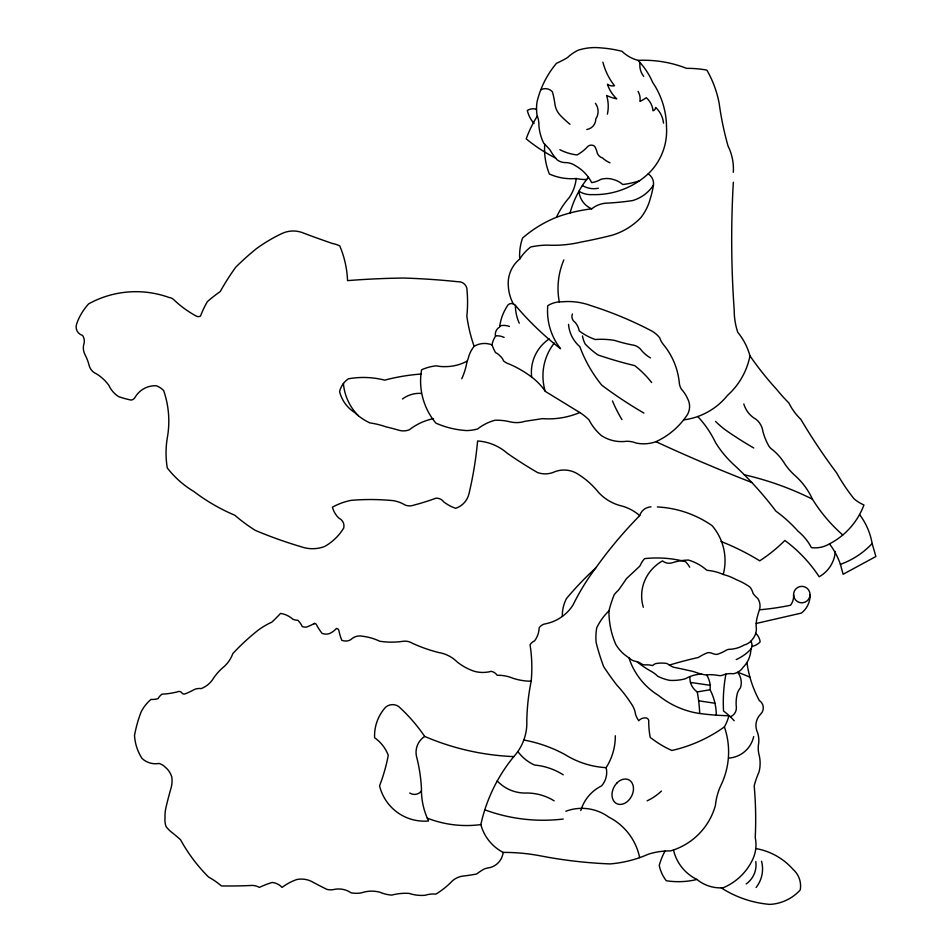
<?xml version="1.0" encoding="UTF-8"?>
<svg xmlns="http://www.w3.org/2000/svg" width="952" height="952" viewBox="0 0 952 952"><rect width="100%" height="100%" fill="white"/><g stroke="black" fill="none" stroke-linecap="round" stroke-linejoin="round"><path stroke-width="1.43" d="M756.209 623.465L801.358 613.088A22.158 22.158 0 0 0 810.045 594.583A8.235 8.235 0 0 0 797.693 587.455A8.235 8.235 0 0 0 797.693 601.723A8.235 8.235 0 0 0 810.045 594.583M689.902 676.574A17.017 17.017 0 0 0 697.245 691.937L710.073 689.748A56.12 56.12 0 0 1 716.297 715.166M690.462 682.429L710.156 685.309M698.637 700.803L714.952 703.242M579.756 412.525L545.377 391.439A61.392 61.392 0 0 0 531.43 376.897A107.421 107.421 0 0 0 509.463 364.14A15.803 15.803 0 0 1 503.525 360.879A11.448 11.448 0 0 0 500.264 356.131A15.006 15.006 0 0 0 495.516 352.573A46.707 46.707 0 0 1 492.053 344.91A20.742 20.742 0 0 1 495.516 336.246A8.306 8.306 0 0 1 499.669 327.048A47.195 47.195 0 0 1 506.797 306.865A4.939 4.939 0 0 1 515.401 305.39A300.63 300.63 0 0 0 560.514 348.706A61.333 61.333 0 0 1 547.757 305.687A24.966 24.966 0 0 1 562.001 301.82A65.236 65.236 0 0 1 591.085 305.687A375.814 375.814 0 0 1 650.454 330.308A26.882 26.882 0 0 1 659.653 337.734A22.348 22.348 0 0 0 663.389 344.517A70.888 70.888 0 0 1 679.24 382.24A15.113 15.113 0 0 0 681.323 389.07A34.522 34.522 0 0 1 687.558 398.567A16.386 16.386 0 0 1 687.606 414.322A75.267 75.267 0 0 1 655.964 441.692A36.819 36.819 0 0 1 636.21 443.073A24.478 24.478 0 0 0 626.416 441.288A36.878 36.878 0 0 1 601.474 435.659A52.372 52.372 0 0 1 589.014 419.927A48.766 48.766 0 0 0 579.756 412.525A79.147 79.147 0 0 1 542.604 418.63L525.087 421.284A27.798 27.798 0 0 1 509.51 421.7A56.846 56.846 0 0 0 495.099 420.225A48.409 48.409 0 0 0 477.583 428.983A44.28 44.28 0 0 1 466.694 430.578A88.905 88.905 0 0 1 435.909 423.14A65.307 65.307 0 0 1 421.581 369.804A46.862 46.862 0 0 1 436.444 365.818A33.879 33.879 0 0 0 445.465 366.615A45.268 45.268 0 0 0 467.325 360.987M859.549 514.556A66.664 66.664 0 0 1 872.139 543.544L875.888 556.515L843.127 574.258L840.402 564.357A73.137 73.137 0 0 0 829.489 543.866M615.325 735.741A58.929 58.929 0 0 1 606.15 767.657A20.42 20.42 0 0 1 601.605 785.864A40.198 40.198 0 0 0 580.791 810.58M606.15 767.657A86.477 86.477 0 0 1 565.179 754.65A137.802 137.802 0 0 0 523.826 740.025M555.635 158.091A159.924 159.924 0 0 1 526.194 138.861A116.584 116.584 0 0 1 537.345 116.061M534.048 123.522A29.964 29.964 0 0 1 527.313 110.432A11.138 11.138 0 0 1 536.523 109.301M586.682 179.452A38.366 38.366 0 0 1 576.21 178.512A54.062 54.062 0 0 1 549.387 174.026A66.807 66.807 0 0 1 544.734 144.264M576.21 178.512A41.662 41.662 0 0 1 569.225 197.6A79.492 79.492 0 0 0 556.444 217.294M569.974 124.272A109.694 109.694 0 0 1 560.24 115.287A20.218 20.218 0 0 1 555.004 104.815A82.61 82.61 0 0 0 552.386 91.725A9.568 9.568 0 0 0 540.795 89.774M610.006 162.804A25.097 25.097 0 0 1 602.521 157.937A7.997 7.997 0 0 1 597.285 153.082A23.562 23.562 0 0 0 594.667 146.346A5.2 5.2 0 0 0 587.931 146.346A41.995 41.995 0 0 1 577.079 154.95A50.837 50.837 0 0 1 559.871 149.714M586.813 129.508A10.603 10.603 0 0 0 595.785 119.036A13.602 13.602 0 0 0 595.417 103.316M607.388 114.169A37.045 37.045 0 0 0 606.638 95.462A38.532 38.532 0 0 0 616.741 98.829A35.26 35.26 0 0 1 607.388 84.24A8.699 8.699 0 0 0 614.504 85.728A63.367 63.367 0 0 1 602.902 62.166M663.52 123.141A24.752 24.752 0 0 0 655.654 107.433A3.844 3.844 0 0 1 653.036 110.801A19.885 19.885 0 0 0 646.301 97.711A54.252 54.252 0 0 1 639.946 101.447A15.399 15.399 0 0 0 638.066 91.344M643.683 76.374A18.183 18.183 0 0 1 639.994 62.523M639.47 180.785A83.359 83.359 0 0 1 622.727 184.51A22.075 22.075 0 0 0 613.754 179.642A21.515 21.515 0 0 0 601.033 179.274A25.216 25.216 0 0 1 591.68 182.629A40.067 40.067 0 0 0 575.579 165.803A18.029 18.029 0 0 0 566.261 162.59A13.697 13.697 0 0 1 557.217 159.876A48.504 48.504 0 0 1 550.137 150.083A81.122 81.122 0 0 0 543.782 143.347A48.707 48.707 0 0 1 538.915 125.771A25.502 25.502 0 0 0 537.047 115.287A43.173 43.173 0 0 1 537.047 101.816A93.344 93.344 0 0 1 556.503 63.284A96.914 96.914 0 0 0 567.356 57.667A43.221 43.221 0 0 1 578.209 50.194A55.228 55.228 0 0 1 601.402 47.945A114.157 114.157 0 0 1 621.977 51.313A37.663 37.663 0 0 0 638.007 60.392A72.388 72.388 0 0 1 652.667 82.372A80.718 80.718 0 0 1 666.507 126.89A59.667 59.667 0 0 1 648.193 173.859A11.495 11.495 0 0 1 653.465 185.152A95.307 95.307 0 0 1 650.371 198.314A51.325 51.325 0 0 1 640.696 217.806A66.83 66.83 0 0 1 611.505 235.394A523.207 523.207 0 0 1 580.827 242.117A118.667 118.667 0 0 1 547.15 245.116A84.728 84.728 0 0 0 530.68 246.984A47.124 47.124 0 0 0 519.721 259.027A31.357 31.357 0 0 0 508.273 285.505A43.245 43.245 0 0 0 513.259 303.783M638.007 60.392A117.144 117.144 0 0 1 686.547 68.342A109.575 109.575 0 0 1 706.848 70.103A105.16 105.16 0 0 1 719.212 103.649A309.317 309.317 0 0 0 728.042 146.025A51.539 51.539 0 0 1 733.314 172.336M648.193 173.859A79.29 79.29 0 0 1 592.418 194.613A22.431 22.431 0 0 1 578.947 191.245A91.951 91.951 0 0 0 570.081 212.974M598.403 188.246A22.455 22.455 0 0 1 582.362 185.521M588.467 177.239A87.167 87.167 0 0 0 578.947 191.245A20.98 20.98 0 0 0 591.68 208.821A26.799 26.799 0 0 1 605.139 203.216A263.252 263.252 0 0 0 632.461 200.598A37.461 37.461 0 0 0 653.465 185.152M591.68 208.821A160.388 160.388 0 0 0 558.003 216.687A119.524 119.524 0 0 0 522.565 238.048A52.562 52.562 0 0 0 519.721 259.027M559.276 301.879A72.709 72.709 0 0 1 563.858 259.908M733.337 182.225A994.483 994.483 0 0 0 734.218 310.221A68.83 68.83 0 0 0 737.752 332.296A63.225 63.225 0 0 1 749.974 355.87A311.197 311.197 0 0 0 776.594 389.308A166.695 166.695 0 0 0 788.875 402.958A58.465 58.465 0 0 0 800.822 419.332A600.843 600.843 0 0 0 836.641 472.906A191.281 191.281 0 0 0 854.051 498.836A40.817 40.817 0 0 0 863.94 504.988A72.245 72.245 0 0 1 829.68 543.77A28.381 28.381 0 0 1 811.401 547.638A52.241 52.241 0 0 0 798.085 531.264A142.633 142.633 0 0 0 775.904 511.129A347.992 347.992 0 0 0 734.956 465.742A105.041 105.041 0 0 1 715.511 442.537A102.031 102.031 0 0 0 697.745 416.524M749.974 355.87A71.781 71.781 0 0 1 727.459 395.449A67.116 67.116 0 0 1 683.619 419.892M872.139 543.544A80.813 80.813 0 0 1 840.402 564.357M842.782 535A159.817 159.817 0 0 1 812.425 499.181A70.519 70.519 0 0 0 794.337 474.953A65.164 65.164 0 0 1 785.126 464.374A55.74 55.74 0 0 0 772.5 449.701A11.805 11.805 0 0 1 768.407 445.262A62.237 62.237 0 0 1 762.945 431.613A18.826 18.826 0 0 0 756.114 419.332A25.466 25.466 0 0 1 743.833 403.981M744.345 474.786A303.331 303.331 0 0 1 812.425 499.181M753.734 447.999A417.452 417.452 0 0 1 728.816 432.303A87.727 87.727 0 0 1 715.511 421.379M499.812 325.882A16.255 16.255 0 0 1 509.463 326.453M495.445 335.901A15.613 15.613 0 0 1 504.12 337.436M650.454 357.904A34.95 34.95 0 0 1 640.363 349.003A13.602 13.602 0 0 0 631.759 344.85A157.128 157.128 0 0 1 614.54 340.399A81.015 81.015 0 0 0 595.25 339.507A59.095 59.095 0 0 1 579.221 330.903A17.624 17.624 0 0 0 575.056 322.3A6.842 6.842 0 0 1 572.39 313.993M651.644 382.537A97.235 97.235 0 0 0 634.722 365.627A410.764 410.764 0 0 1 597.915 354.941A83.907 83.907 0 0 1 585.147 343.958A28.06 28.06 0 0 1 582.481 335.949M643.921 413.097A439.526 439.526 0 0 1 601.771 385.203A135.791 135.791 0 0 1 579.816 346.635A32.701 32.701 0 0 1 568.534 324.382M621.953 419.63A143.93 143.93 0 0 1 612.457 400.935M519.256 323.192A43.007 43.007 0 0 1 515.401 305.39M751.759 482.45A1657.265 1657.265 0 0 1 655.964 441.692M461.791 378.753A68.734 68.734 0 0 0 466.171 365.818A34.022 34.022 0 0 1 468.17 358.654A29.893 29.893 0 0 1 474.12 346.314A20.361 20.361 0 0 1 492.053 344.91M545.187 391.165A53.122 53.122 0 0 1 554.278 343.077M531.668 377.075A40.103 40.103 0 0 1 549.233 338.912M474.12 346.314A155.152 155.152 0 0 1 466.837 316.1A131.245 131.245 0 0 0 467.063 290.86A8.532 8.532 0 0 0 457.817 281.721A738.086 738.086 0 0 0 403.684 278.043A828.014 828.014 0 0 0 347.551 280.626A98.841 98.841 0 0 0 339.745 245.878A28.608 28.608 0 0 0 332.51 243.51A968.124 968.124 0 0 1 303.688 233.133A26.513 26.513 0 0 0 281.685 233.645A153.891 153.891 0 0 0 255.898 249.067A274.331 274.331 0 0 0 235.668 267.274A250.781 250.781 0 0 0 220.245 291.55A145.335 145.335 0 0 0 207.346 301.665A94.415 94.415 0 0 0 200.515 316.076A4.689 4.689 0 0 1 196.755 316.338A103.768 103.768 0 0 1 173.442 299.38A7.568 7.568 0 0 0 169.194 297.524A97.77 97.77 0 0 0 88.631 303.878A57.596 57.596 0 0 0 76.707 323.751A8.794 8.794 0 0 0 82.55 335.413A10.246 10.246 0 0 1 84.145 343.101A14.304 14.304 0 0 0 84.93 354.489A49.54 49.54 0 0 1 89.179 365.627A12.4 12.4 0 0 0 96.521 373.886A43.649 43.649 0 0 1 108.79 385.227A26.561 26.561 0 0 0 118.595 396.627A99.662 99.662 0 0 0 131.043 400.066A5.26 5.26 0 0 0 135.017 397.424A23.253 23.253 0 0 1 156.223 385.762A19.373 19.373 0 0 1 163.649 390.534A93.724 93.724 0 0 1 167.564 436.373A91.761 91.761 0 0 0 167.266 467.908A94.95 94.95 0 0 0 193.744 491.422A189.293 189.293 0 0 0 234.811 515.234A165.934 165.934 0 0 0 255.35 530.407A445.81 445.81 0 0 0 301.177 546.769A34.046 34.046 0 0 0 324.68 546.472A52.372 52.372 0 0 0 343.732 528.027A8.508 8.508 0 0 0 338.971 518.209A23.074 23.074 0 0 1 332.415 507.19A63.796 63.796 0 0 1 351.169 500.347A229.86 229.86 0 0 1 393.128 500.645A32.082 32.082 0 0 1 405.255 505.095A12.388 12.388 0 0 0 413.953 505.095A246.461 246.461 0 0 0 435.933 498.217A8.758 8.758 0 0 1 443.727 501.882A41.424 41.424 0 0 0 455.627 508.297A20.159 20.159 0 0 0 468.908 494.1A379.658 379.658 0 0 0 477.606 440.978A49.944 49.944 0 0 1 507.368 453.342A441.538 441.538 0 0 0 537.594 472.585A22.896 22.896 0 0 0 554.992 471.668A25.787 25.787 0 0 1 576.971 473.501A81.908 81.908 0 0 1 598.487 492.362A46.077 46.077 0 0 0 620.014 505.548A45.113 45.113 0 0 1 639.708 515.627A12.376 12.376 0 0 1 651.037 506.845M402.47 398.995A28.048 28.048 0 0 1 421.32 393.414M358.38 415.762A52.027 52.027 0 0 1 343.41 383.489M433.529 418.63A57.929 57.929 0 0 0 409.372 429.78A16.005 16.005 0 0 1 399.495 430.411A219.757 219.757 0 0 0 386.024 426.865A85.894 85.894 0 0 0 369.828 422.878A55.192 55.192 0 0 1 354.703 412.525A34.641 34.641 0 0 1 339.578 391.558A21.372 21.372 0 0 1 348.337 378.825A85.109 85.109 0 0 1 384.691 380.145A198.623 198.623 0 0 1 421.046 374.041M749.938 677.205A165.743 165.743 0 0 0 737.657 672.279A16.755 16.755 0 0 1 740.442 687.868A15.886 15.886 0 0 0 737.312 693.508A38.925 38.925 0 0 0 736.372 707.598A9.33 9.33 0 0 1 730.339 716.761M753.687 736.586A27.43 27.43 0 0 1 729.208 758.054M734.182 720.735A69.21 69.21 0 0 0 723.544 711.037A153.415 153.415 0 0 1 725.9 674.111M706.634 674.92A22.622 22.622 0 0 1 710.073 689.748M697.245 691.937A150.618 150.618 0 0 1 699.708 713.476M746.939 662.473A110.908 110.908 0 0 0 759.303 700.482A8.77 8.77 0 0 1 760.577 714.226A15.946 15.946 0 0 0 756.745 730.529A24.205 24.205 0 0 1 758.661 743.31A26.823 26.823 0 0 0 759.303 755.781A34.331 34.331 0 0 1 758.982 772.084A85.513 85.513 0 0 0 754.186 785.828A375.862 375.862 0 0 1 755.233 837.534A34.474 34.474 0 0 1 751.949 860.929A56.751 56.751 0 0 1 723.175 887.776A36.902 36.902 0 0 1 696.959 879.469A78.885 78.885 0 0 1 666.281 880.743A36.64 36.64 0 0 1 659.248 865.404A66.914 66.914 0 0 1 665.02 851.064M701.624 674.123A34.641 34.641 0 0 0 685.345 678.788A49.123 49.123 0 0 1 669.696 680.359A47.053 47.053 0 0 1 657.796 676.289A30.202 30.202 0 0 0 649.966 670.66A95.414 95.414 0 0 1 636.9 661.64M759.482 609.78A253.315 253.315 0 0 0 790.541 605.234A15.149 15.149 0 0 0 793.575 594.583M751.949 646.372A14.435 14.435 0 0 0 760.172 641.85A14.494 14.494 0 0 0 755.757 633.306M750.783 641.231A7.199 7.199 0 0 1 750.926 649.109A26.68 26.68 0 0 1 743.06 667.352A14.506 14.506 0 0 1 733.195 673.778A20.135 20.135 0 0 0 722.187 675.373A10.377 10.377 0 0 1 718.819 675.551A50.266 50.266 0 0 0 709.418 674.659A14.566 14.566 0 0 1 703.921 674.659A66.497 66.497 0 0 1 693.806 671.648A626.285 626.285 0 0 0 673.409 667.209A36.771 36.771 0 0 1 667.019 663.484A34.784 34.784 0 0 0 655.464 663.627A13.673 13.673 0 0 0 652.644 665.615A21.967 21.967 0 0 0 644.837 664.901A6.747 6.747 0 0 1 641.648 664.02A15.042 15.042 0 0 0 636.507 661.533A12.685 12.685 0 0 1 628.998 657.82A38.746 38.746 0 0 1 615.742 644.314A82.538 82.538 0 0 1 608.959 610.863A113.062 113.062 0 0 1 614.278 594.583A38.532 38.532 0 0 1 618.407 590.24A286.112 286.112 0 0 0 626.428 578.649L639.447 566.488A9.996 9.996 0 0 0 640.744 564.346A22.896 22.896 0 0 1 644.611 558.622A113.907 113.907 0 0 1 685.404 561.62A22.336 22.336 0 0 1 689.7 567.202M750.926 649.109A46.386 46.386 0 0 1 736.205 659.581M643.314 607.269A39.425 39.425 0 0 1 652.905 568.344A39.591 39.591 0 0 1 662.509 560.907A10.317 10.317 0 0 0 671.814 562.906A58.191 58.191 0 0 1 688.415 560.05A48.136 48.136 0 0 1 706.455 569.927A4.224 4.224 0 0 0 708.752 570.498A48.29 48.29 0 0 1 723.234 574.484A52.765 52.765 0 0 1 736.027 579.542A65.248 65.248 0 0 1 749.867 586.991A16.47 16.47 0 0 1 753.056 593.382A26.049 26.049 0 0 0 757.851 598.534A13.518 13.518 0 0 1 759.446 609.887A51.408 51.408 0 0 0 757.673 615.563A37.152 37.152 0 0 0 756.102 625.892A15.637 15.637 0 0 1 752.651 639.042A14.149 14.149 0 0 1 744.202 644.98A31 31 0 0 1 729.994 649.288A7.128 7.128 0 0 0 725.733 650.525A40.032 40.032 0 0 1 716.868 654.429A14.78 14.78 0 0 1 712.608 653.548A9.365 9.365 0 0 0 707.824 652.656A47.552 47.552 0 0 0 698.423 657.451A411.811 411.811 0 0 0 669.399 665.079M723.234 574.484A53.847 53.847 0 0 0 712.167 525.706A104.613 104.613 0 0 0 657.368 506.964M628.998 657.82A59.322 59.322 0 0 0 634.948 671.279A68.354 68.354 0 0 0 658.427 695.388A85.371 85.371 0 0 0 697.864 713.226A262.097 262.097 0 0 0 728.863 715.737A42.423 42.423 0 0 1 724.389 726.9A76.529 76.529 0 0 1 721.283 784.567A61.154 61.154 0 0 0 715.428 805.38A65.581 65.581 0 0 1 670.541 850.909A71.543 71.543 0 0 0 648.431 854.158A118.06 118.06 0 0 1 610.053 863.916A462.208 462.208 0 0 1 541.759 856.11A193.518 193.518 0 0 0 503.144 852.409A44.232 44.232 0 0 1 480.843 824.587A107.635 107.635 0 0 1 427.269 818.125M608.959 610.863A57.893 57.893 0 0 0 596.749 627.773A54.585 54.585 0 0 0 596.119 642.481A228.944 228.944 0 0 0 603.639 666.59A292.645 292.645 0 0 0 616.789 685.059A132.316 132.316 0 0 1 632.747 706.027A23.681 23.681 0 0 1 635.567 714.476A28.215 28.215 0 0 0 638.697 720.735A8.497 8.497 0 0 1 645.896 717.927A3.261 3.261 0 0 1 648.717 720.426A88.548 88.548 0 0 0 649.966 736.074A2.749 2.749 0 0 0 651.846 738.585A95.89 95.89 0 0 0 671.886 750.473A144.99 144.99 0 0 0 724.389 726.9M761.541 861.251A29.75 29.75 0 0 1 756.102 887.466M755.781 861.572A23.253 23.253 0 0 1 746.189 883.944M755.781 848.541A64.355 64.355 0 0 1 793.087 869.402A22.075 22.075 0 0 1 800.216 890.013A44.351 44.351 0 0 1 769.847 904.4A106.564 106.564 0 0 1 721.235 887.871M696.959 879.469A43.554 43.554 0 0 1 673.492 849.969M661.438 791.064A54.323 54.323 0 0 1 647.134 800.822M563.227 774.809A64.153 64.153 0 0 0 534.607 765.051A41.745 41.745 0 0 1 517.852 751.509M497.265 780.938A38.247 38.247 0 0 0 526.801 793.016A52.312 52.312 0 0 1 554.123 800.822M563.227 819.041A168.492 168.492 0 0 1 484.806 809.819M639.637 857.645A58.429 58.429 0 0 0 608.756 817.09A45.815 45.815 0 0 0 565.833 811.235M503.144 852.409A17.79 17.79 0 0 1 490.28 867.534A27.346 27.346 0 0 0 484.104 869.045A69.936 69.936 0 0 0 476.559 874.019A175.311 175.311 0 0 1 462.839 876.078A20.147 20.147 0 0 0 452.545 880.707A79.028 79.028 0 0 1 435.921 894.095A27.168 27.168 0 0 0 425.116 895.285A39.627 39.627 0 0 1 409.17 893.404A53.824 53.824 0 0 0 391.677 895.118A37.878 37.878 0 0 1 379.836 892.202A31.618 31.618 0 0 0 361.486 892.833A27.679 27.679 0 0 1 351.121 892.833A21.967 21.967 0 0 0 334.354 889.382A15.256 15.256 0 0 1 326.952 889.382A342.327 342.327 0 0 1 311.661 881.481A23.038 23.038 0 0 0 296.857 879.517A52.657 52.657 0 0 0 282.066 887.407A15.303 15.303 0 0 0 272.201 882.468A85.597 85.597 0 0 0 259.372 887.407A14.863 14.863 0 0 0 251.971 885.431A458.4 458.4 0 0 1 221.388 885.931A75.172 75.172 0 0 0 208.559 877.042A163.542 163.542 0 0 1 180.547 839.747A187.496 187.496 0 0 0 172.288 832.738A29.084 29.084 0 0 1 166.029 826.491A20.063 20.063 0 0 1 165.029 817.732A39.222 39.222 0 0 1 166.029 807.225A398.59 398.59 0 0 1 170.789 788.958A26.656 26.656 0 0 0 171.788 776.951A19.932 19.932 0 0 0 165.279 767.193A14.804 14.804 0 0 0 159.032 763.444A19.742 19.742 0 0 1 142.026 758.447A47.517 47.517 0 0 1 134.518 735.432A131.769 131.769 0 0 1 141.015 712.167A39.437 39.437 0 0 1 151.023 699.411A20.623 20.623 0 0 0 158.032 698.661A14.09 14.09 0 0 1 162.03 694.151A75.565 75.565 0 0 0 177.286 691.902A3.439 3.439 0 0 1 182.046 693.151A2.88 2.88 0 0 0 185.045 693.901A75.589 75.589 0 0 0 194.053 689.653A12.602 12.602 0 0 1 201.169 688.605A24.728 24.728 0 0 0 213.498 678.24A52.312 52.312 0 0 1 224.351 666.4A33.07 33.07 0 0 0 232.847 653.572A224.172 224.172 0 0 1 257.98 630.331A73.923 73.923 0 0 1 271.832 622.132A151.13 151.13 0 0 0 280.542 613.409A23.502 23.502 0 0 1 292.859 619.216A12.495 12.495 0 0 0 297.809 620.252A21.563 21.563 0 0 1 302.26 626.571A9.104 9.104 0 0 0 306.532 627.082A59.464 59.464 0 0 0 314.791 623.215M480.843 824.587A161.138 161.138 0 0 1 513.794 756.602A50.039 50.039 0 0 0 526.801 720.831A218.639 218.639 0 0 1 531.168 681.204A144.906 144.906 0 0 0 530.05 644.73A11.079 11.079 0 0 1 534.607 640.827A22.812 22.812 0 0 0 539.165 627.82A9.151 9.151 0 0 1 545.008 623.917A42.34 42.34 0 0 0 572.985 605.055A230.943 230.943 0 0 1 595.75 567.975A430.59 430.59 0 0 1 639.708 515.627M595.75 567.975A316.445 316.445 0 0 0 566.476 598.546A36.438 36.438 0 0 0 562.334 616.42M531.168 681.204A57.751 57.751 0 0 1 512.914 678.24A38.616 38.616 0 0 0 497.134 675.277A9.246 9.246 0 0 0 491.22 671.338A32.142 32.142 0 0 1 474.441 671.338A56.227 56.227 0 0 1 457.174 661.961A33.522 33.522 0 0 0 438.932 652.584A151.463 151.463 0 0 1 412.287 643.219A13.911 13.911 0 0 0 403.41 641.243A78.683 78.683 0 0 1 379.729 641.243A53.633 53.633 0 0 0 362.962 636.305A12.935 12.935 0 0 0 350.633 639.768A10.353 10.353 0 0 1 341.756 640.256A54.359 54.359 0 0 1 338.841 630.331A2.761 2.761 0 0 0 336.449 628.451A20.587 20.587 0 0 1 329.44 633.58A11.091 11.091 0 0 1 322.085 633.401A56.882 56.882 0 0 1 316.278 624.345A1.666 1.666 0 0 0 314.053 623.834M513.794 756.602A251.637 251.637 0 0 1 424.687 736.432A167.588 167.588 0 0 0 398.674 706.515A10.686 10.686 0 0 0 385.655 707.169A42.519 42.519 0 0 0 374.6 737.74A37.759 37.759 0 0 1 388.261 755.293A171.955 171.955 0 0 1 379.562 785.805A46.16 46.16 0 0 0 428.59 820.993A71.376 71.376 0 0 1 421.438 788.47A159.341 159.341 0 0 0 416.881 757.899A18.957 18.957 0 0 1 424.687 736.432M421.427 791.053A8.699 8.699 0 0 1 409.729 793.016M721.021 541.462A248.924 248.924 0 0 1 759.732 560.811A154.474 154.474 0 0 0 784.864 540.462A142.157 142.157 0 0 1 819.184 576.769A31.868 31.868 0 0 0 835.332 551.434M617.086 782.853A17.957 17.957 0 0 0 612.231 792.207A13.816 13.816 0 0 0 612.184 796.883A10.686 10.686 0 0 0 613.814 801.072A7.426 7.426 0 0 0 620.24 804.404A10.686 10.686 0 0 0 624.607 803.321A13.816 13.816 0 0 0 628.391 800.584A17.957 17.957 0 0 0 633.247 791.231A13.816 13.816 0 0 0 633.294 786.554A10.686 10.686 0 0 0 631.664 782.377A7.426 7.426 0 0 0 625.238 779.045A10.686 10.686 0 0 0 620.871 780.116A13.816 13.816 0 0 0 617.086 782.853"/></g></svg>
